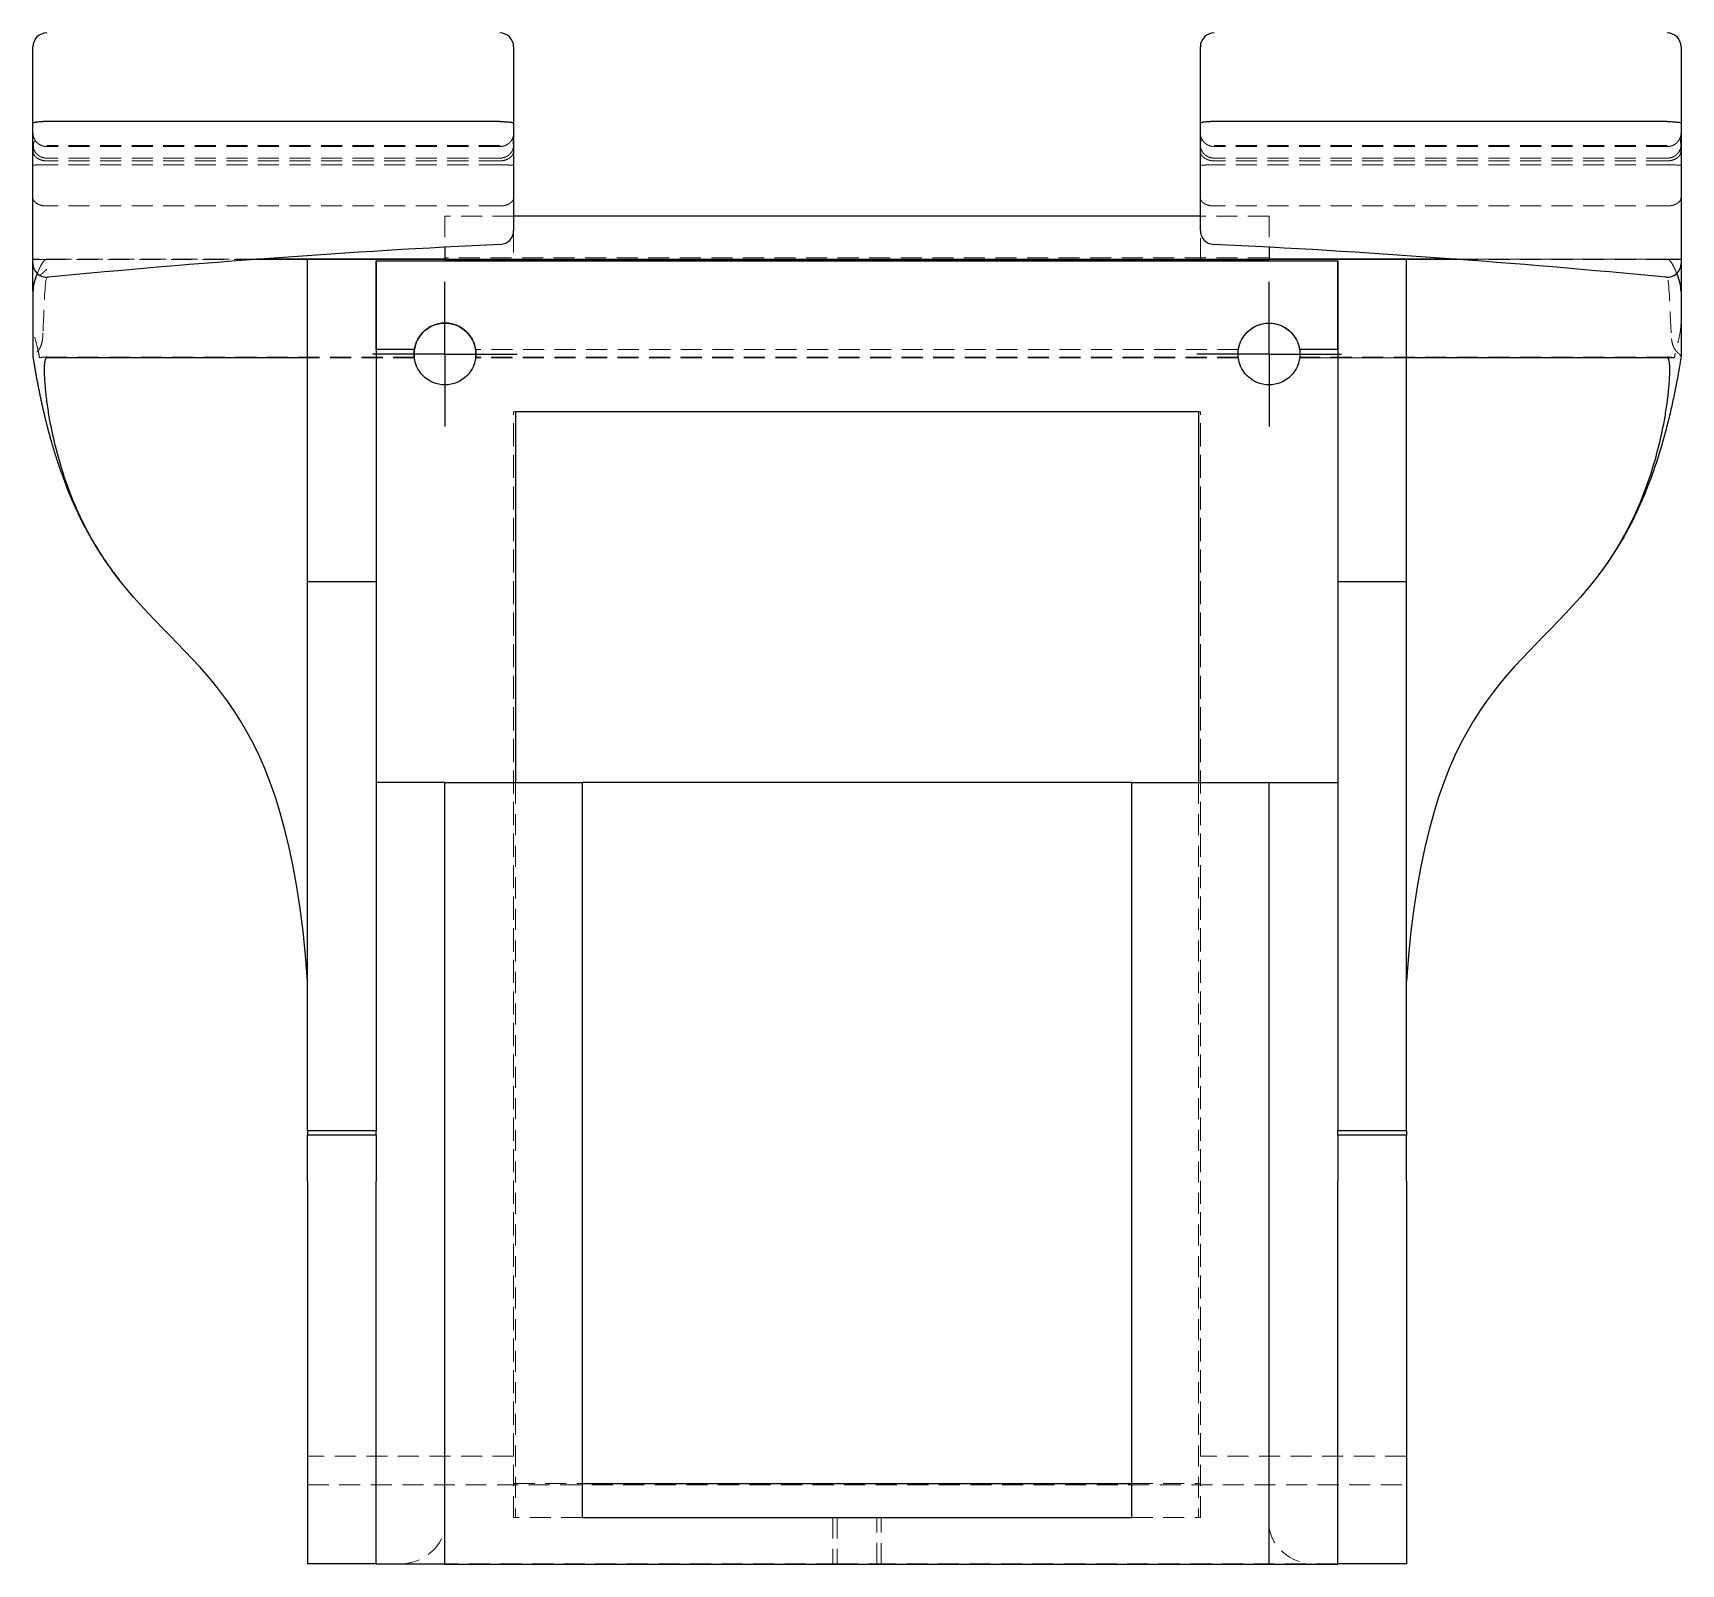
# Model space of a CAD drawing. Header units: millimetres. Extents: x 33 to 236, y 11 to 171.
# Drawn here: x 33.3 to 132.7, y 10.8 to 103.2 of the extents above; entities that cross this region are included whole.
import ezdxf

# ---------------------------------------------------------------- set-up
doc = ezdxf.new("R2010")
doc.units = ezdxf.units.MM
doc.linetypes.add('HIDDEN', pattern=[1.905, 1.27, -0.635])
doc.layers.add('10', color=7, linetype='Continuous')

# ---------------------------------------------------------------- blocks, each defined once
blk = doc.blocks.new('SW_CENTERMARKSYMBOL_0')
at = {"layer": '10', "color": 0}
for p, q in [((0, 2.5), (0, 4.365)), ((0, 0), (0, 2.5)), ((-2.5, 0), (-4.365, 0)), ((0, 0), (-2.5, 0)), ((0, 0), (0, -2.5)), ((0, 0), (2.5, 0)), ((2.5, 0), (4.365, 0)), ((0, -2.5), (0, -4.365))]:
    blk.add_line(p, q, dxfattribs=at)
blk = doc.blocks.new('SW_CENTERMARKSYMBOL_1')
at = {"layer": '10', "color": 0}
for p, q in [((0, 2.5), (0, 4.365)), ((0, 0), (0, 2.5)), ((-2.5, 0), (-4.365, 0)), ((0, 0), (-2.5, 0)), ((0, 0), (0, -2.5)), ((0, 0), (2.5, 0)), ((2.5, 0), (4.365, 0)), ((0, -2.5), (0, -4.365))]:
    blk.add_line(p, q, dxfattribs=at)

msp = doc.modelspace()

# ---------------------------------------------------------------- linework, layer by layer
at = {"color": 7, "linetype": 'Continuous', "lineweight": 25}
for p, q in [((33.264, 97.758), (33.264, 102.38)), ((62.277, 102.38), (62.277, 97.758)), ((103.723, 97.758), (103.723, 102.38)), ((132.736, 102.38), (132.736, 97.758)), ((33.264, 89.287), (33.264, 97.758)), ((61.448, 97.858), (34.093, 97.858)), ((62.277, 97.758), (62.277, 91.277)), ((103.723, 91.277), (103.723, 97.758)), ((131.907, 97.858), (104.552, 97.858)), ((132.736, 97.758), (132.736, 89.287)), ((103.723, 92.143), (62.277, 92.143)), ((119.32, 89.538), (46.68, 89.538)), ((58.132, 89.545), (46.785, 89.545)), ((58.132, 90.277), (58.132, 89.524)), ((107.868, 90.277), (107.868, 89.524)), ((119.215, 89.545), (107.868, 89.545)), ((33.264, 87.606), (33.264, 89.231)), ((53.987, 89.458), (112.013, 89.458)), ((107.868, 89.524), (58.132, 89.524)), ((132.736, 89.231), (132.736, 87.606)), ((34.093, 83.648), (34.044, 83.647)), ((49.843, 83.605), (34.111, 83.605)), ((56.288, 84.108), (53.987, 84.108)), ((56.355, 84.397), (56.288, 84.108)), ((59.976, 84.108), (59.968, 84.158)), ((106.024, 84.108), (106.032, 84.158)), ((109.645, 84.397), (109.712, 84.108)), ((112.013, 84.108), (109.712, 84.108)), ((131.889, 83.605), (116.157, 83.605)), ((131.956, 83.647), (131.907, 83.648)), ((103.612, 80.339), (62.388, 80.339)), ((62.388, 80.339), (62.388, 57.958)), ((103.612, 80.339), (103.612, 57.958)), ((53.987, 70.071), (49.843, 70.071)), ((49.843, 66.306), (49.843, 70.071)), ((53.987, 70.071), (53.987, 66.306)), ((112.013, 70.071), (112.013, 66.306)), ((116.157, 70.071), (112.013, 70.071)), ((116.157, 66.306), (116.157, 70.071)), ((58.132, 57.958), (53.987, 57.958)), ((58.132, 10.791), (58.132, 57.958)), ((58.132, 57.958), (66.421, 57.958)), ((66.421, 57.958), (66.421, 13.61)), ((99.579, 57.958), (66.421, 57.958)), ((99.579, 13.61), (99.579, 57.958)), ((99.579, 57.958), (107.868, 57.958)), ((107.868, 10.791), (107.868, 57.958)), ((107.868, 57.958), (112.013, 57.958)), ((53.987, 36.935), (49.843, 36.935)), ((116.157, 36.935), (112.013, 36.935)), ((53.987, 36.68), (49.843, 36.68)), ((49.843, 33.912), (49.843, 36.68)), ((53.987, 36.68), (53.987, 33.912)), ((116.157, 36.68), (112.013, 36.68)), ((112.013, 36.68), (112.013, 33.912)), ((116.157, 33.912), (116.157, 36.68)), ((49.843, 33.912), (49.843, 10.795)), ((53.987, 10.795), (53.987, 33.912)), ((112.013, 10.795), (112.013, 33.912)), ((116.157, 33.912), (116.157, 10.795)), ((66.421, 15.655), (99.579, 15.655)), ((66.421, 13.61), (99.579, 13.61)), ((53.987, 10.795), (49.843, 10.795)), ((53.987, 10.791), (53.987, 10.795)), ((58.132, 10.791), (53.987, 10.791)), ((58.132, 10.791), (107.868, 10.791)), ((107.868, 10.791), (112.013, 10.791)), ((116.157, 10.795), (112.013, 10.795)), ((112.013, 10.791), (112.013, 10.795))]:
    msp.add_line(p, q, dxfattribs=at)
at = {"color": 7, "linetype": 'HIDDEN', "lineweight": 18}
for p, q in [((61.448, 96.416), (34.093, 96.416)), ((61.448, 96.352), (34.093, 96.352)), ((61.448, 95.653), (34.093, 95.653)), ((61.448, 96.407), (61.448, 96.404)), ((131.907, 96.416), (104.552, 96.416)), ((131.907, 96.352), (104.552, 96.352)), ((131.907, 95.653), (104.552, 95.653)), ((131.907, 96.407), (131.907, 96.404)), ((61.448, 95.49), (34.093, 95.49)), ((61.448, 95.246), (34.093, 95.246)), ((131.907, 95.49), (104.552, 95.49)), ((131.907, 95.246), (104.552, 95.246)), ((61.448, 92.764), (34.093, 92.764)), ((131.907, 92.764), (104.552, 92.764)), ((58.132, 92.143), (58.132, 90.277)), ((62.277, 92.143), (58.132, 92.143)), ((107.868, 92.143), (103.723, 92.143)), ((107.868, 92.143), (107.868, 90.277)), ((103.723, 89.545), (103.723, 91.221)), ((132.736, 89.563), (33.264, 89.563)), ((46.785, 89.545), (34.093, 89.545)), ((46.68, 89.538), (34.093, 89.538)), ((116.157, 89.544), (49.843, 89.544)), ((107.868, 89.632), (58.132, 89.632)), ((61.448, 89.545), (58.132, 89.545)), ((104.552, 89.545), (61.448, 89.545)), ((107.868, 89.545), (104.552, 89.545)), ((131.907, 89.545), (119.215, 89.545)), ((131.907, 89.538), (119.32, 89.538)), ((56.281, 83.598), (33.655, 83.598)), ((56.276, 83.648), (34.093, 83.648)), ((56.28, 83.605), (49.843, 83.605)), ((106.024, 84.108), (59.976, 84.108)), ((106.017, 83.598), (59.983, 83.598)), ((106.016, 83.605), (59.984, 83.605)), ((106.012, 83.648), (59.988, 83.648)), ((132.345, 83.598), (109.719, 83.598)), ((116.157, 83.605), (109.72, 83.605)), ((131.907, 83.648), (109.724, 83.648)), ((62.277, 17.293), (62.277, 80.339)), ((62.388, 80.339), (62.277, 80.339)), ((62.277, 13.61), (62.277, 80.339)), ((103.612, 80.339), (103.723, 80.339)), ((103.723, 17.293), (103.723, 80.339)), ((103.723, 13.61), (103.723, 80.339)), ((62.277, 13.61), (62.277, 57.958)), ((62.388, 57.958), (62.388, 13.61)), ((103.612, 57.958), (103.612, 13.61)), ((103.723, 13.61), (103.723, 57.958)), ((62.277, 17.293), (49.843, 17.293)), ((116.157, 17.293), (103.723, 17.293)), ((49.843, 15.565), (116.157, 15.565)), ((62.277, 15.655), (66.421, 15.655)), ((99.579, 15.655), (103.723, 15.655)), ((62.388, 13.61), (62.277, 13.61)), ((66.421, 13.61), (62.277, 13.61)), ((81.549, 13.61), (81.549, 10.791)), ((81.81, 13.61), (81.81, 10.795)), ((84.19, 10.795), (84.19, 13.61)), ((84.451, 10.791), (84.451, 13.61)), ((99.579, 13.61), (103.723, 13.61)), ((103.612, 13.61), (103.723, 13.61)), ((81.81, 10.795), (53.987, 10.795)), ((81.81, 10.795), (84.19, 10.795)), ((112.013, 10.795), (84.19, 10.795))]:
    msp.add_line(p, q, dxfattribs=at)
at = {"color": 7, "linetype": 'Continuous', "lineweight": 25}
for centre in [(58.132, 83.829), (107.868, 83.829)]:
    msp.add_circle(centre, 1.865, dxfattribs=at)
for centre, radius, start, end in [((34.093, 102.38), 0.829, 90, 180), ((61.448, 102.38), 0.829, 0, 90), ((104.552, 102.38), 0.829, 90, 180), ((131.907, 102.38), 0.829, 0, 90), ((61.448, 91.277), 0.829, 272.76858, 0), ((104.552, 91.277), 0.829, 180, 267.23142), ((88.695, -472.177), 563.284, 92.76858, 95.55458), ((77.305, -472.177), 563.284, 84.44542, 87.23142), ((34.093, 89.287), 0.829, 180, 275.55458), ((131.907, 89.287), 0.829, 264.44542, 0)]:
    msp.add_arc(centre, radius, start, end, dxfattribs=at)
at = {"color": 7, "linetype": 'HIDDEN', "lineweight": 18}
for centre, start, end in [((58.132, 83.829), 10.15425, 162.27489), ((107.868, 83.829), 17.72511, 169.84575)]:
    msp.add_arc(centre, 1.865, start, end, dxfattribs=at)
for centre, major_axis, ratio, start_param, end_param in [((34.093, 0.896), (0, 87.477), 0.009476, 0, 0.27367), ((131.907, 0.896), (0, 87.477), 0.009476, 6.009515, 6.283185), ((55.336, 13.278), (2.796, 0), 0.889469, 4.712389, 6.283185), ((110.664, 13.278), (2.796, 0), 0.889469, 3.141593, 4.712389)]:
    msp.add_ellipse(centre, major_axis=major_axis, ratio=ratio, start_param=start_param, end_param=end_param, dxfattribs=at)
at = {"color": 7, "linetype": 'Continuous', "lineweight": 25}
for points, knots in [([(34.093, 97.858), (34.062, 97.858), (33.998, 97.858), (33.901, 97.855), (33.801, 97.851), (33.702, 97.845), (33.606, 97.838), (33.515, 97.829), (33.432, 97.818), (33.362, 97.806), (33.307, 97.792), (33.271, 97.776), (33.266, 97.764), (33.264, 97.758)], [0, 0, 0, 0, 0.071531, 0.146906, 0.226138, 0.30924, 0.396221, 0.487091, 0.581857, 0.680525, 0.783102, 0.889592, 1, 1, 1, 1]), ([(61.448, 97.858), (61.479, 97.858), (61.542, 97.858), (61.636, 97.856), (61.731, 97.854), (61.825, 97.849), (61.915, 97.843), (61.999, 97.835), (62.077, 97.826), (62.145, 97.815), (62.201, 97.803), (62.243, 97.789), (62.271, 97.774), (62.275, 97.764), (62.277, 97.758)], [0, 0, 0, 0, 0.0713495, 0.144849, 0.2205111, 0.2983467, 0.378365, 0.4605732, 0.544977, 0.63158, 0.7203841, 0.8113897, 0.9045957, 1, 1, 1, 1]), ([(104.552, 97.858), (104.521, 97.858), (104.457, 97.858), (104.36, 97.855), (104.261, 97.851), (104.162, 97.845), (104.065, 97.838), (103.974, 97.829), (103.892, 97.818), (103.821, 97.806), (103.767, 97.792), (103.73, 97.776), (103.726, 97.764), (103.723, 97.758)], [0, 0, 0, 0, 0.071531, 0.146906, 0.226138, 0.30924, 0.396221, 0.487091, 0.581857, 0.680525, 0.783102, 0.889592, 1, 1, 1, 1]), ([(131.907, 97.858), (132.017, 97.858), (132.125, 97.856), (132.326, 97.846), (132.418, 97.839), (132.57, 97.821), (132.632, 97.809), (132.714, 97.785), (132.736, 97.772), (132.736, 97.758)], [0, 0, 0, 0, 0.25, 0.25, 0.5, 0.5, 0.75, 0.75, 1, 1, 1, 1]), ([(33.264, 87.718), (33.264, 87.727), (33.264, 87.992), (33.264, 88.581), (33.264, 89.218), (33.264, 89.538)], [0, 0, 0, 0, 0.015632, 0.506163, 1, 1, 1, 1]), ([(33.524, 88.696), (33.514, 88.673), (33.42, 88.47), (33.305, 88.098), (33.277, 87.763), (33.264, 87.606)], [0, 0, 0, 0, 0.063021, 0.560347, 1, 1, 1, 1]), ([(53.987, 84.108), (53.987, 84.17), (53.987, 84.623), (53.987, 85.366), (53.987, 86.288), (53.987, 87.494), (53.987, 88.553), (53.987, 89.458)], [0.0111883, 0.0111883, 0.0111883, 0.0111883, 0.0394029, 0.2191805, 0.3989581, 0.5787357, 0.9271026, 0.9271026, 0.9271026, 0.9271026]), ([(112.013, 84.108), (112.013, 84.163), (112.013, 84.275), (112.013, 84.441), (112.013, 84.608), (112.013, 84.777), (112.013, 84.947), (112.013, 85.118), (112.013, 85.29), (112.013, 85.499), (112.013, 85.757), (112.013, 86.053), (112.013, 86.355), (112.013, 86.659), (112.013, 86.971), (112.013, 87.292), (112.013, 87.599), (112.013, 87.923), (112.013, 88.275), (112.013, 88.663), (112.013, 89.058), (112.013, 89.324), (112.013, 89.458)], [0, 0, 0, 0, 0.028002, 0.056598, 0.085863, 0.115865, 0.146667, 0.178329, 0.210906, 0.244445, 0.300021, 0.365532, 0.42659, 0.487648, 0.556474, 0.620363, 0.679472, 0.733996, 0.801655, 0.868053, 0.93392, 1, 1, 1, 1]), ([(132.736, 87.606), (132.723, 87.763), (132.694, 88.098), (132.58, 88.47), (132.486, 88.673), (132.476, 88.696)], [0, 0, 0, 0, 0.439347, 0.937354, 1, 1, 1, 1]), ([(132.736, 89.231), (132.736, 89.06), (132.736, 88.621), (132.736, 88.115), (132.736, 87.806), (132.736, 87.718)], [0, 0, 0, 0, 0.313078, 0.806696, 1, 1, 1, 1]), ([(33.264, 87.606), (33.264, 87.476), (33.264, 87.017), (33.264, 86.288), (33.264, 85.366), (33.264, 84.505), (33.264, 83.886), (33.264, 83.662), (33.264, 83.651)], [0.2908716, 0.2908716, 0.2908716, 0.2908716, 0.3595552, 0.5393328, 0.7191104, 0.898888, 0.9887768, 0.9937534, 0.9937534, 0.9937534, 0.9937534]), ([(132.736, 87.606), (132.736, 87.551), (132.736, 87.435), (132.736, 87.259), (132.736, 87.069), (132.736, 86.868), (132.736, 86.572), (132.736, 86.243), (132.736, 85.941), (132.736, 85.733), (132.736, 85.555), (132.736, 85.355), (132.736, 85.161), (132.736, 84.974), (132.736, 84.759), (132.736, 84.512), (132.736, 84.228), (132.736, 83.941), (132.736, 83.747), (132.736, 83.651)], [0, 0, 0, 0, 0.041863, 0.087724, 0.137628, 0.191609, 0.249692, 0.380275, 0.462813, 0.497306, 0.551843, 0.603569, 0.652553, 0.698874, 0.742626, 0.808198, 0.872643, 0.93642, 1, 1, 1, 1]), ([(59.988, 83.648), (60.001, 83.783), (60, 83.916), (59.969, 84.177), (59.939, 84.307), (59.816, 84.672), (59.685, 84.892), (59.434, 85.17), (59.34, 85.256), (59.137, 85.405), (59.028, 85.47), (58.792, 85.579), (58.665, 85.622), (58.405, 85.679), (58.269, 85.694), (57.865, 85.695), (57.597, 85.635), (57.122, 85.419), (56.914, 85.264), (56.663, 84.985), (56.589, 84.885), (56.461, 84.667), (56.407, 84.55), (56.325, 84.308), (56.296, 84.182), (56.264, 83.918), (56.262, 83.783), (56.276, 83.648)], [0, 0, 0, 0, 0.0625, 0.0625, 0.125, 0.125, 0.25, 0.25, 0.3125, 0.3125, 0.375, 0.375, 0.4375, 0.4375, 0.5, 0.5, 0.625, 0.625, 0.75, 0.75, 0.8125, 0.8125, 0.875, 0.875, 0.9375, 0.9375, 1, 1, 1, 1]), ([(106.012, 83.648), (105.999, 83.783), (106, 83.916), (106.031, 84.177), (106.061, 84.307), (106.184, 84.672), (106.315, 84.892), (106.566, 85.17), (106.66, 85.256), (106.863, 85.405), (106.972, 85.47), (107.208, 85.579), (107.335, 85.622), (107.595, 85.679), (107.731, 85.694), (108.135, 85.695), (108.403, 85.635), (108.878, 85.419), (109.086, 85.264), (109.337, 84.985), (109.411, 84.885), (109.539, 84.667), (109.593, 84.55), (109.675, 84.308), (109.704, 84.182), (109.736, 83.918), (109.738, 83.783), (109.724, 83.648)], [0, 0, 0, 0, 0.0625, 0.0625, 0.125, 0.125, 0.25, 0.25, 0.3125, 0.3125, 0.375, 0.375, 0.4375, 0.4375, 0.5, 0.5, 0.625, 0.625, 0.75, 0.75, 0.8125, 0.8125, 0.875, 0.875, 0.9375, 0.9375, 1, 1, 1, 1]), ([(33.264, 83.651), (33.276, 83.572), (33.302, 83.413), (33.341, 83.174), (33.381, 82.937), (33.422, 82.701), (33.463, 82.468), (33.506, 82.236), (33.55, 82.007), (33.594, 81.779), (33.64, 81.553), (33.686, 81.328), (33.733, 81.104), (33.781, 80.882), (33.83, 80.661), (33.88, 80.442), (33.93, 80.225), (33.982, 80.009), (34.035, 79.795), (34.088, 79.582), (34.142, 79.372), (34.197, 79.162), (34.254, 78.955), (34.311, 78.749), (34.368, 78.544), (34.427, 78.341), (34.487, 78.14), (34.547, 77.94), (34.609, 77.742), (34.671, 77.546), (34.735, 77.351), (34.799, 77.157), (34.864, 76.966), (34.93, 76.776), (35.183, 76.062), (35.655, 74.868), (36.319, 73.499), (36.911, 72.454), (37.396, 71.68), (37.912, 70.924), (38.284, 70.438), (38.47, 70.195)], [0, 0, 0, 0, 0.016502, 0.03311, 0.049652, 0.06604, 0.082287, 0.098408, 0.114418, 0.130334, 0.146167, 0.161918, 0.177585, 0.193164, 0.208653, 0.224048, 0.239349, 0.254555, 0.269667, 0.284686, 0.299613, 0.314448, 0.329193, 0.343848, 0.358413, 0.37289, 0.38728, 0.401583, 0.4158, 0.429932, 0.443978, 0.457941, 0.471819, 0.485615, 0.499328, 0.627546, 0.749402, 0.811852, 0.874358, 0.937036, 1, 1, 1, 1]), ([(38.47, 70.195), (38.379, 70.312), (38.198, 70.546), (37.937, 70.904), (37.683, 71.268), (37.437, 71.638), (37.199, 72.014), (36.969, 72.396), (36.748, 72.783), (36.534, 73.177), (36.329, 73.576), (36.132, 73.981), (35.943, 74.392), (35.762, 74.809), (35.589, 75.232), (35.424, 75.661), (35.267, 76.095), (34.977, 76.956), (34.602, 78.266), (34.29, 79.753), (34.105, 80.95), (34.019, 81.709), (33.975, 82.301), (33.961, 82.663), (33.961, 82.918), (33.964, 83.078), (33.972, 83.217), (33.984, 83.335), (34, 83.43), (34.02, 83.506), (34.043, 83.56), (34.073, 83.598), (34.099, 83.603), (34.111, 83.606)], [0, 0, 0, 0, 0.030701, 0.061392, 0.092089, 0.122809, 0.153565, 0.184375, 0.215253, 0.246214, 0.277275, 0.308449, 0.339753, 0.3712, 0.402805, 0.434582, 0.466546, 0.498709, 0.623151, 0.749135, 0.813895, 0.874499, 0.907816, 0.937193, 0.949696, 0.960764, 0.970383, 0.978539, 0.985249, 0.990569, 0.994603, 0.997578, 1, 1, 1, 1]), ([(56.288, 84.108), (56.282, 84.067), (56.271, 83.984), (56.267, 83.891), (56.267, 83.802), (56.269, 83.717), (56.276, 83.643), (56.28, 83.605)], [0, 0, 0, 0, 0.250477, 0.499392, 0.557448, 0.77877, 1, 1, 1, 1]), ([(59.984, 83.605), (59.988, 83.647), (59.996, 83.731), (59.998, 83.858), (59.992, 83.984), (59.982, 84.067), (59.976, 84.108)], [0, 0, 0, 0, 0.248985, 0.498418, 0.748643, 1, 1, 1, 1]), ([(106.016, 83.605), (106.012, 83.647), (106.004, 83.731), (106.002, 83.857), (106.008, 83.983), (106.018, 84.066), (106.024, 84.108)], [0, 0, 0, 0, 0.248785, 0.497457, 0.747396, 1, 1, 1, 1]), ([(109.712, 84.108), (109.718, 84.066), (109.729, 83.983), (109.734, 83.857), (109.732, 83.731), (109.724, 83.647), (109.72, 83.606)], [0, 0, 0, 0, 0.25245, 0.502583, 0.751438, 1, 1, 1, 1]), ([(132.736, 83.651), (132.702, 83.441), (132.628, 82.988), (132.498, 82.265), (132.34, 81.456), (132.151, 80.574), (131.926, 79.632), (131.663, 78.643), (131.358, 77.62), (131.029, 76.64), (130.681, 75.718), (130.325, 74.865), (129.939, 74.03), (129.521, 73.216), (129.072, 72.424), (128.59, 71.657), (128.079, 70.911), (127.713, 70.433), (127.53, 70.195)], [0, 0, 0, 0, 0.043777, 0.094381, 0.151112, 0.213209, 0.279874, 0.350295, 0.42368, 0.499282, 0.562843, 0.626214, 0.689278, 0.751974, 0.814305, 0.87633, 0.938171, 1, 1, 1, 1]), ([(131.889, 83.606), (131.897, 83.605), (131.912, 83.603), (131.934, 83.588), (131.952, 83.565), (131.969, 83.534), (131.983, 83.494), (131.996, 83.445), (132.008, 83.388), (132.017, 83.322), (132.025, 83.246), (132.031, 83.162), (132.036, 83.069), (132.038, 82.967), (132.039, 82.857), (132.038, 82.639), (132.025, 82.297), (131.981, 81.705), (131.895, 80.946), (131.71, 79.753), (131.399, 78.271), (130.984, 76.816), (130.585, 75.67), (130.247, 74.817), (129.876, 73.986), (129.473, 73.18), (129.037, 72.397), (128.568, 71.638), (128.07, 70.901), (127.71, 70.43), (127.53, 70.195)], [0, 0, 0, 0, 0.001551, 0.003221, 0.005202, 0.007616, 0.010535, 0.014, 0.01804, 0.022672, 0.027906, 0.033748, 0.040196, 0.047245, 0.05489, 0.063131, 0.092516, 0.125857, 0.18635, 0.251024, 0.376595, 0.500547, 0.564802, 0.628302, 0.691159, 0.753491, 0.815418, 0.877062, 0.938547, 1, 1, 1, 1])]:
    msp.add_open_spline(points, degree=3, knots=knots, dxfattribs=at)
at = {"color": 7, "linetype": 'HIDDEN', "lineweight": 18}
for points, knots in [([(34.093, 96.352), (34.065, 96.353), (34.004, 96.355), (33.905, 96.371), (33.793, 96.405), (33.671, 96.462), (33.548, 96.549), (33.432, 96.668), (33.339, 96.819), (33.276, 96.992), (33.268, 97.115), (33.264, 97.177)], [0, 0, 0, 0, 0.064095, 0.140609, 0.230282, 0.333447, 0.449719, 0.577682, 0.714691, 0.856958, 1, 1, 1, 1]), ([(33.365, 96.675), (33.354, 96.671), (33.319, 96.659), (33.301, 96.513), (33.285, 96.261), (33.28, 96.055), (33.278, 95.949)], [0, 0, 0, 0, 0.178842, 0.560877, 0.773876, 1, 1, 1, 1]), ([(61.448, 96.352), (61.477, 96.353), (61.539, 96.355), (61.632, 96.371), (61.729, 96.399), (61.827, 96.441), (61.924, 96.499), (62.016, 96.573), (62.101, 96.664), (62.174, 96.772), (62.231, 96.895), (62.269, 97.032), (62.274, 97.128), (62.277, 97.177)], [0, 0, 0, 0, 0.068341, 0.141197, 0.218566, 0.30045, 0.386848, 0.477759, 0.573184, 0.673121, 0.77757, 0.88653, 1, 1, 1, 1]), ([(62.263, 95.949), (62.263, 96.048), (62.262, 96.243), (62.26, 96.516), (62.247, 96.707), (62.24, 96.789), (62.218, 96.779), (62.217, 96.778)], [0, 0, 0, 0, 0.186869, 0.364599, 0.69582, 0.988673, 1, 1, 1, 1]), ([(103.723, 97.177), (103.724, 97.147), (103.726, 97.087), (103.741, 97), (103.764, 96.917), (103.795, 96.838), (103.832, 96.766), (103.876, 96.699), (103.924, 96.638), (103.976, 96.583), (104.031, 96.535), (104.089, 96.492), (104.147, 96.456), (104.207, 96.426), (104.267, 96.402), (104.326, 96.383), (104.385, 96.369), (104.442, 96.359), (104.498, 96.353), (104.534, 96.353), (104.552, 96.352)], [0, 0, 0, 0, 0.069897, 0.138107, 0.20463, 0.269465, 0.332614, 0.394074, 0.453847, 0.511933, 0.568332, 0.623043, 0.676067, 0.727404, 0.777054, 0.825016, 0.871292, 0.915881, 0.958784, 1, 1, 1, 1]), ([(103.796, 96.744), (103.791, 96.745), (103.756, 96.753), (103.74, 96.64), (103.725, 96.389), (103.724, 96.169), (103.723, 96.059)], [0, 0, 0, 0, 0.074973, 0.519536, 0.757567, 1, 1, 1, 1]), ([(131.907, 96.352), (131.937, 96.353), (131.998, 96.355), (132.092, 96.371), (132.189, 96.399), (132.287, 96.441), (132.384, 96.499), (132.476, 96.573), (132.56, 96.664), (132.633, 96.772), (132.69, 96.895), (132.729, 97.032), (132.734, 97.128), (132.736, 97.177)], [0, 0, 0, 0, 0.068341, 0.141197, 0.218566, 0.30045, 0.386848, 0.477759, 0.573184, 0.673121, 0.77757, 0.88653, 1, 1, 1, 1]), ([(132.722, 95.949), (132.722, 96.048), (132.722, 96.243), (132.719, 96.516), (132.707, 96.707), (132.7, 96.789), (132.677, 96.779), (132.676, 96.778)], [0, 0, 0, 0, 0.186869, 0.364599, 0.69582, 0.988673, 1, 1, 1, 1]), ([(34.093, 95.653), (34.063, 95.654), (34.003, 95.655), (33.914, 95.67), (33.825, 95.694), (33.738, 95.728), (33.655, 95.772), (33.576, 95.826), (33.497, 95.894), (33.416, 95.985), (33.339, 96.109), (33.277, 96.27), (33.268, 96.391), (33.264, 96.456)], [0, 0, 0, 0, 0.068024, 0.137152, 0.207408, 0.278809, 0.351376, 0.425126, 0.500076, 0.595214, 0.710255, 0.84519, 1, 1, 1, 1]), ([(33.287, 95.972), (33.29, 95.952), (33.302, 95.877), (33.387, 95.761), (33.521, 95.644), (33.703, 95.55), (33.898, 95.497), (34.041, 95.492), (34.093, 95.49)], [0, 0, 0, 0, 0.073612, 0.2778, 0.463953, 0.62521, 0.863931, 1, 1, 1, 1]), ([(61.448, 95.652), (61.476, 95.653), (61.534, 95.655), (61.622, 95.669), (61.71, 95.692), (61.798, 95.726), (61.883, 95.77), (61.963, 95.824), (62.055, 95.904), (62.147, 96.014), (62.223, 96.156), (62.268, 96.305), (62.274, 96.407), (62.277, 96.456)], [0, 0, 0, 0, 0.065068, 0.132762, 0.202857, 0.275047, 0.348957, 0.42415, 0.500144, 0.631028, 0.759412, 0.882987, 1, 1, 1, 1]), ([(61.448, 95.49), (61.499, 95.492), (61.642, 95.497), (61.837, 95.55), (62.019, 95.644), (62.153, 95.761), (62.239, 95.877), (62.251, 95.954), (62.254, 95.975)], [0, 0, 0, 0, 0.135665, 0.373692, 0.534485, 0.720104, 0.923708, 1, 1, 1, 1]), ([(103.723, 96.456), (103.724, 96.428), (103.726, 96.372), (103.74, 96.288), (103.764, 96.203), (103.798, 96.119), (103.843, 96.037), (103.898, 95.96), (103.975, 95.875), (104.08, 95.788), (104.221, 95.713), (104.382, 95.662), (104.495, 95.655), (104.552, 95.652)], [0, 0, 0, 0, 0.06579, 0.134014, 0.204413, 0.276659, 0.350361, 0.425071, 0.500302, 0.61661, 0.740668, 0.869618, 1, 1, 1, 1]), ([(103.723, 96.084), (103.724, 96.062), (103.726, 96.018), (103.742, 95.952), (103.767, 95.889), (103.801, 95.829), (103.843, 95.774), (103.891, 95.723), (103.943, 95.679), (103.999, 95.64), (104.056, 95.606), (104.112, 95.579), (104.168, 95.556), (104.222, 95.538), (104.273, 95.523), (104.321, 95.513), (104.366, 95.504), (104.406, 95.499), (104.443, 95.495), (104.476, 95.492), (104.505, 95.491), (104.53, 95.49), (104.545, 95.49), (104.552, 95.49)], [0, 0, 0, 0, 0.070966, 0.141937, 0.212308, 0.281488, 0.348926, 0.414129, 0.476675, 0.536225, 0.592524, 0.645393, 0.694726, 0.740477, 0.782648, 0.821283, 0.856449, 0.888236, 0.916743, 0.942072, 0.964327, 0.983606, 1, 1, 1, 1]), ([(131.907, 95.652), (131.936, 95.653), (131.994, 95.655), (132.081, 95.669), (132.17, 95.692), (132.258, 95.726), (132.343, 95.77), (132.423, 95.824), (132.514, 95.904), (132.607, 96.014), (132.682, 96.156), (132.728, 96.305), (132.734, 96.407), (132.736, 96.456)], [0, 0, 0, 0, 0.065068, 0.132762, 0.202857, 0.275047, 0.348957, 0.42415, 0.500144, 0.631028, 0.759412, 0.882987, 1, 1, 1, 1]), ([(131.907, 95.49), (131.959, 95.492), (132.102, 95.497), (132.297, 95.55), (132.479, 95.644), (132.613, 95.761), (132.699, 95.877), (132.711, 95.954), (132.714, 95.975)], [0, 0, 0, 0, 0.135665, 0.373692, 0.534485, 0.720104, 0.923708, 1, 1, 1, 1]), ([(34.093, 95.246), (34.062, 95.246), (34.001, 95.246), (33.908, 95.246), (33.814, 95.245), (33.721, 95.244), (33.631, 95.243), (33.546, 95.241), (33.468, 95.239), (33.399, 95.236), (33.341, 95.233), (33.298, 95.23), (33.269, 95.227), (33.266, 95.225), (33.264, 95.223)], [0, 0, 0, 0, 0.069933, 0.142302, 0.217108, 0.294351, 0.374031, 0.456147, 0.540699, 0.627688, 0.717113, 0.808973, 0.903269, 1, 1, 1, 1]), ([(61.448, 95.246), (61.477, 95.246), (61.539, 95.246), (61.632, 95.245), (61.729, 95.244), (61.827, 95.242), (61.924, 95.239), (62.016, 95.235), (62.101, 95.231), (62.174, 95.227), (62.23, 95.221), (62.269, 95.216), (62.274, 95.211), (62.277, 95.209)], [0, 0, 0, 0, 0.06836, 0.14123, 0.21861, 0.3005, 0.3869, 0.477811, 0.573231, 0.673161, 0.7776, 0.886546, 1, 1, 1, 1]), ([(104.552, 95.246), (104.335, 95.246), (104.12, 95.242), (103.813, 95.229), (103.723, 95.219), (103.723, 95.209)], [0, 0, 0, 0, 0.5, 0.5, 1, 1, 1, 1]), ([(132.736, 95.209), (132.736, 95.219), (132.647, 95.229), (132.34, 95.242), (132.124, 95.246), (131.907, 95.246)], [0, 0, 0, 0, 0.5, 0.5, 1, 1, 1, 1]), ([(34.093, 92.764), (33.995, 92.764), (33.89, 92.774), (33.686, 92.822), (33.588, 92.859), (33.426, 92.955), (33.362, 93.013), (33.282, 93.133), (33.264, 93.195), (33.264, 93.253)], [0, 0, 0, 0, 0.25, 0.25, 0.5, 0.5, 0.75, 0.75, 1, 1, 1, 1]), ([(61.448, 92.764), (61.478, 92.764), (61.541, 92.766), (61.638, 92.776), (61.742, 92.795), (61.848, 92.824), (61.954, 92.866), (62.055, 92.921), (62.144, 92.99), (62.216, 93.072), (62.267, 93.167), (62.273, 93.234), (62.277, 93.269)], [0, 0, 0, 0, 0.069097, 0.145067, 0.227908, 0.317618, 0.414195, 0.517637, 0.627942, 0.745106, 0.869126, 1, 1, 1, 1]), ([(103.723, 93.269), (103.724, 93.251), (103.726, 93.214), (103.741, 93.161), (103.764, 93.11), (103.794, 93.063), (103.831, 93.019), (103.873, 92.978), (103.919, 92.941), (103.969, 92.908), (104.022, 92.879), (104.077, 92.854), (104.132, 92.832), (104.188, 92.814), (104.244, 92.799), (104.3, 92.787), (104.354, 92.778), (104.406, 92.771), (104.457, 92.767), (104.505, 92.764), (104.537, 92.764), (104.552, 92.764)], [0, 0, 0, 0, 0.069768, 0.137633, 0.203594, 0.267651, 0.329804, 0.390053, 0.448397, 0.504838, 0.559375, 0.612007, 0.662735, 0.711559, 0.758478, 0.803493, 0.846603, 0.887809, 0.92711, 0.964507, 1, 1, 1, 1]), ([(131.907, 92.764), (131.937, 92.764), (132, 92.766), (132.098, 92.776), (132.201, 92.795), (132.308, 92.824), (132.414, 92.866), (132.514, 92.921), (132.604, 92.99), (132.676, 93.072), (132.726, 93.167), (132.733, 93.234), (132.736, 93.269)], [0, 0, 0, 0, 0.069097, 0.145067, 0.227908, 0.317618, 0.414195, 0.517637, 0.627942, 0.745106, 0.869126, 1, 1, 1, 1]), ([(62.277, 91.221), (62.277, 91.163), (62.277, 90.601), (62.277, 90.044), (62.277, 89.545)], [0, 0, 0, 0, 0.103697, 1, 1, 1, 1]), ([(33.264, 89.538), (33.264, 89.538), (33.285, 89.538), (33.368, 89.538), (33.43, 89.538), (33.659, 89.538), (33.874, 89.538), (34.093, 89.538)], [0, 0, 0, 0, 0.25, 0.25, 0.5, 0.5, 1, 1, 1, 1]), ([(34.093, 89.545), (34.079, 89.544), (34.05, 89.541), (33.988, 89.509), (33.861, 89.384), (33.696, 89.101), (33.587, 88.843), (33.524, 88.696)], [0, 0, 0, 0, 0.038401, 0.082092, 0.193994, 0.53717, 1, 1, 1, 1]), ([(132.476, 88.696), (132.413, 88.843), (132.304, 89.1), (132.14, 89.384), (132.012, 89.509), (131.95, 89.541), (131.921, 89.544), (131.907, 89.545)], [0, 0, 0, 0, 0.461742, 0.805581, 0.917711, 0.961501, 1, 1, 1, 1]), ([(131.907, 89.538), (132.017, 89.538), (132.124, 89.538), (132.325, 89.538), (132.417, 89.538), (132.646, 89.538), (132.736, 89.538), (132.736, 89.538)], [0, 0, 0, 0, 0.25, 0.25, 0.5, 0.5, 1, 1, 1, 1]), ([(34.093, 88.94), (34.062, 88.91), (34.003, 88.853), (33.919, 88.776), (33.844, 88.71), (33.779, 88.655), (33.724, 88.609), (33.69, 88.583), (33.675, 88.571)], [0, 0, 0, 0, 0.216761, 0.413453, 0.590112, 0.746753, 0.883379, 1, 1, 1, 1]), ([(33.655, 83.598), (33.644, 83.689), (33.631, 83.78), (33.597, 83.96), (33.577, 84.049), (33.51, 84.316), (33.461, 84.492), (33.33, 85.026), (33.264, 85.388), (33.264, 85.755)], [0, 0, 0, 0, 0.125, 0.125, 0.25, 0.25, 0.5, 0.5, 1, 1, 1, 1]), ([(132.736, 85.755), (132.736, 85.388), (132.67, 85.025), (132.539, 84.492), (132.49, 84.315), (132.423, 84.049), (132.403, 83.96), (132.369, 83.78), (132.356, 83.689), (132.345, 83.598)], [0, 0, 0, 0, 0.5, 0.5, 0.75, 0.75, 0.875, 0.875, 1, 1, 1, 1]), ([(33.869, 85.117), (33.865, 85.045), (33.859, 84.907), (33.838, 84.711), (33.808, 84.539), (33.769, 84.389), (33.723, 84.262), (33.65, 84.121), (33.528, 83.974), (33.409, 83.861), (33.328, 83.783), (33.276, 83.721), (33.268, 83.681), (33.264, 83.658)], [0, 0, 0, 0, 0.109297, 0.207527, 0.29508, 0.372509, 0.440613, 0.500564, 0.615734, 0.749925, 0.81464, 0.897949, 1, 1, 1, 1]), ([(132.736, 83.658), (132.735, 83.668), (132.734, 83.688), (132.721, 83.717), (132.703, 83.744), (132.681, 83.771), (132.658, 83.796), (132.634, 83.82), (132.576, 83.876), (132.472, 83.974), (132.337, 84.137), (132.247, 84.328), (132.188, 84.546), (132.147, 84.815), (132.137, 85.011), (132.131, 85.117)], [0, 0, 0, 0, 0.046102, 0.088742, 0.127926, 0.163664, 0.195972, 0.224866, 0.250373, 0.384503, 0.499719, 0.592459, 0.704957, 0.840226, 1, 1, 1, 1]), ([(34.044, 83.647), (34.039, 83.647), (34.012, 83.647), (33.964, 83.644), (33.9, 83.639), (33.826, 83.631), (33.742, 83.618), (33.684, 83.605), (33.655, 83.598)], [0, 0, 0, 0, 0.035684, 0.190222, 0.348305, 0.50759, 0.751723, 1, 1, 1, 1]), ([(132.345, 83.598), (132.327, 83.602), (132.291, 83.611), (132.233, 83.621), (132.173, 83.631), (132.099, 83.639), (132.026, 83.645), (131.974, 83.646), (131.956, 83.647)], [0, 0, 0, 0, 0.1538761, 0.3087298, 0.4667656, 0.6259482, 0.8695569, 1, 1, 1, 1])]:
    msp.add_open_spline(points, degree=3, knots=knots, dxfattribs=at)
at = {"color": 7, "linetype": 'Continuous', "lineweight": 25}
for points in [[(49.843, 70.071), (49.843, 79.996), (49.843, 75.88), (49.843, 89.544)], [(116.157, 70.071), (116.157, 79.996), (116.157, 75.88), (116.157, 89.544)], [(53.987, 89.458), (53.987, 75.897), (53.987, 79.975), (53.987, 70.071)], [(112.013, 89.458), (112.013, 75.897), (112.013, 79.975), (112.013, 70.071)], [(49.843, 45.972), (48.623, 63.012), (43.024, 64.392), (38.47, 70.195)], [(127.53, 70.195), (122.976, 64.392), (117.377, 63.012), (116.157, 45.972)], [(49.843, 38.317), (49.843, 47.352), (49.843, 56.682), (49.843, 66.306)], [(53.987, 66.306), (53.987, 56.682), (53.987, 47.352), (53.987, 38.317)], [(112.013, 66.306), (112.013, 56.682), (112.013, 47.352), (112.013, 38.317)], [(116.157, 38.317), (116.157, 47.352), (116.157, 56.682), (116.157, 66.306)], [(49.843, 36.935), (49.843, 37.234), (49.843, 37.695), (49.843, 38.317)], [(53.987, 38.317), (53.987, 37.695), (53.987, 37.234), (53.987, 36.935)], [(112.013, 38.317), (112.013, 37.695), (112.013, 37.234), (112.013, 36.935)], [(116.157, 36.935), (116.157, 37.234), (116.157, 37.695), (116.157, 38.317)], [(49.843, 36.935), (49.843, 36.844), (49.843, 36.759), (49.843, 36.68)], [(53.987, 36.68), (53.987, 36.759), (53.987, 36.844), (53.987, 36.935)], [(112.013, 36.68), (112.013, 36.759), (112.013, 36.844), (112.013, 36.935)], [(116.157, 36.935), (116.157, 36.844), (116.157, 36.759), (116.157, 36.68)]]:
    msp.add_open_spline(points, degree=3, dxfattribs=at)

# ---------------------------------------------------------------- block references
at = {"layer": '10'}
for name, p in [('SW_CENTERMARKSYMBOL_0', (58.132, 83.829)), ('SW_CENTERMARKSYMBOL_1', (107.868, 83.829))]:
    msp.add_blockref(name, p, dxfattribs=at)

doc.saveas('drawing.dxf')
